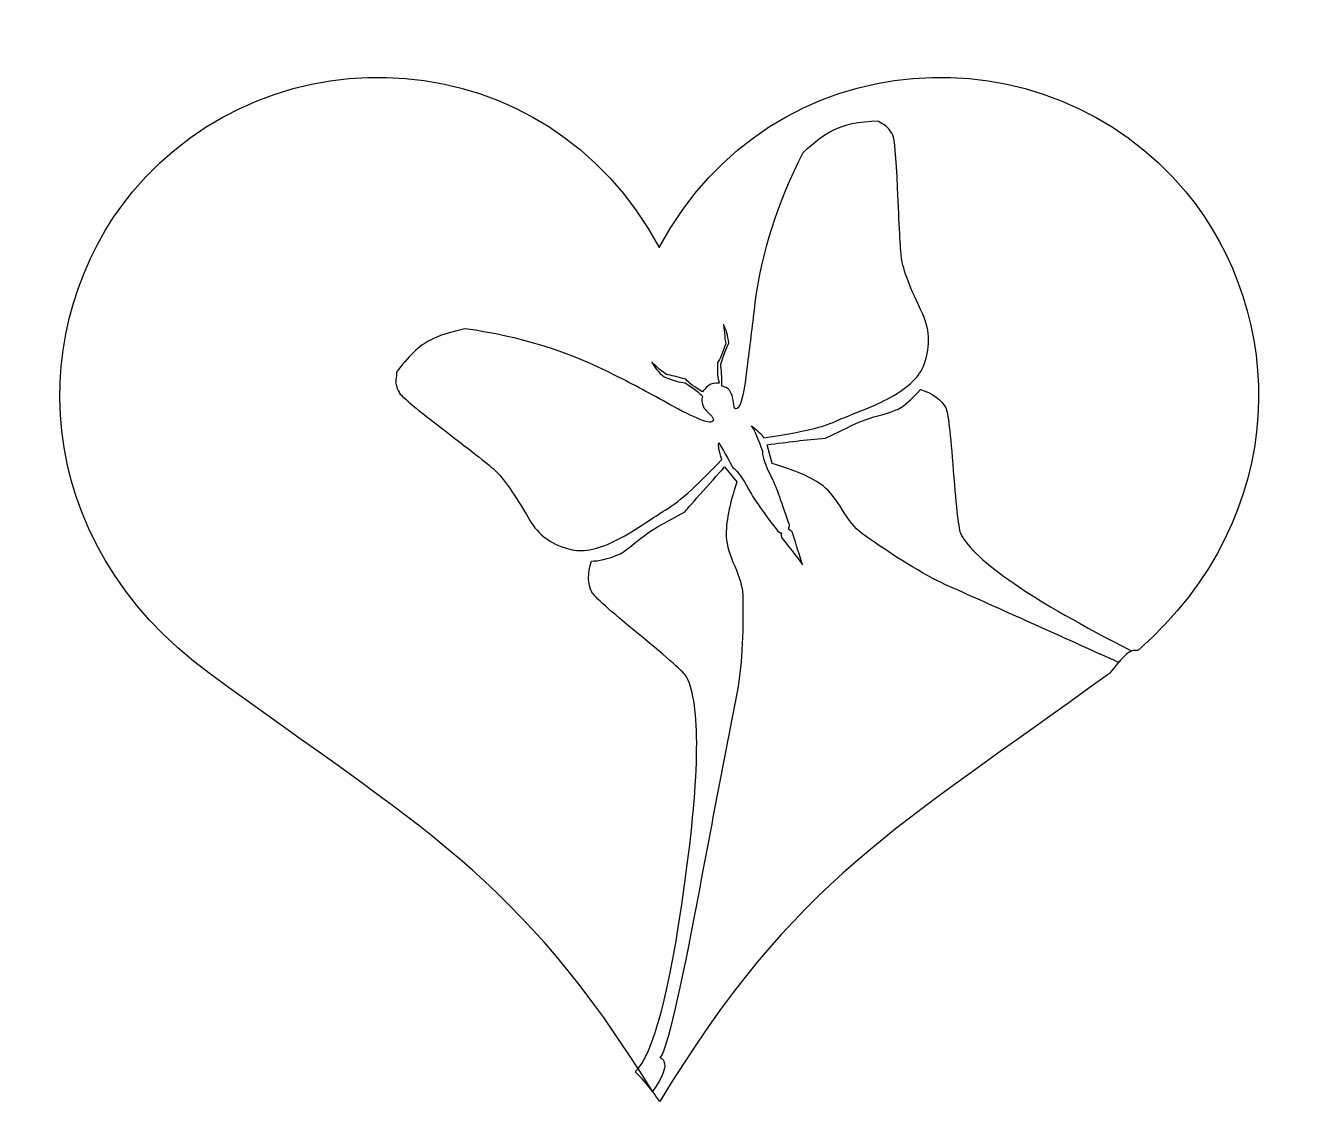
# Model space of a CAD drawing. Header units: centimetres. Extents: x -6.4 to 6.4, y -5.2 to 5.7.
import ezdxf

# ---------------------------------------------------------------- set-up
doc = ezdxf.new("R2010")
doc.units = ezdxf.units.CM
doc.header["$MEASUREMENT"] = 0
doc.layers.add('Camada 1', color=7, linetype='Continuous')

msp = doc.modelspace()

# ---------------------------------------------------------------- linework, layer by layer
at = {"layer": 'Camada 1'}
msp.add_open_spline([(5.31847, 4.01251), (3.92073, 5.69396), (1.13734, 5.57487), (-0.00079, 3.45183), (-0.00079, 3.45183), (-1.1389, 5.57487), (-3.92467, 5.69396), (-5.32153, 4.01251), (-5.32153, 4.01251), (-6.40284, 2.70092), (-6.40149, 0.50702), (-4.53358, -0.85535), (-4.53358, -0.85535), (-2.44364, -2.38245), (-1.40409, -2.89944), (-0.07302, -5.06106), (-0.07302, -5.06106), (-0.04606, -5.09638), (-0.0201, -5.13279), (0.00479, -5.17023), (0.00479, -5.17023), (1.36962, -2.9163), (2.40816, -2.40785), (4.53578, -0.85535), (4.53578, -0.85535), (4.54102, -0.85149), (4.54607, -0.84757), (4.55131, -0.84373), (4.55131, -0.84373), (4.60007, -0.77473), (4.65966, -0.71292), (4.71903, -0.65336), (4.71903, -0.65336), (4.75052, -0.62177), (4.79206, -0.61113), (4.83275, -0.61761), (4.83275, -0.61761), (6.39728, 0.75128), (6.34368, 2.77471), (5.31847, 4.01251)], degree=3, knots=[0, 0, 0, 0, 0.09090909, 0.09090909, 0.09090909, 0.09090909, 0.18181818, 0.18181818, 0.18181818, 0.18181818, 0.27272727, 0.27272727, 0.27272727, 0.27272727, 0.36363636, 0.36363636, 0.36363636, 0.36363636, 0.45454545, 0.45454545, 0.45454545, 0.45454545, 0.54545455, 0.54545455, 0.54545455, 0.54545455, 0.63636364, 0.63636364, 0.63636364, 0.63636364, 0.72727273, 0.72727273, 0.72727273, 0.72727273, 0.81818182, 0.81818182, 0.81818182, 0.81818182, 1, 1, 1, 1], dxfattribs=at)
at = {"layer": 'Camada 1', "color": 7}
for points, knots in [([(2.35791, 4.58541), (2.37654, 4.54959), (2.39302, 4.37258), (2.40718, 4.05455), (2.40718, 4.05455), (2.42234, 3.67625), (2.43525, 3.44058), (2.44581, 3.34777), (2.44581, 3.34777), (2.46288, 3.22778), (2.53492, 3.03823), (2.66227, 2.77905), (2.66227, 2.77905), (2.73717, 2.60593), (2.73847, 2.42874), (2.66658, 2.24753), (2.66658, 2.24753), (2.61435, 2.12939), (2.49285, 2.02086), (2.3023, 1.9217), (2.3023, 1.9217), (2.22478, 1.88138), (2.12506, 1.83682), (2.00263, 1.78838), (2.00263, 1.78838), (1.88026, 1.73983), (1.81586, 1.71395), (1.81022, 1.71091), (1.81022, 1.71091), (1.67904, 1.64267), (1.42615, 1.58275), (1.05163, 1.53168), (1.05163, 1.53168), (1.05139, 1.54666), (1.0117, 1.58661), (0.93254, 1.65135), (0.93254, 1.65135), (0.96635, 1.60095), (1.00382, 1.51435), (1.04488, 1.39198), (1.04488, 1.39198), (1.04898, 1.32594), (1.07896, 1.23937), (1.13476, 1.13211), (1.13476, 1.13211), (1.17506, 1.05456), (1.23162, 0.90232), (1.30449, 0.67528), (1.30449, 0.67528), (1.31648, 0.66634), (1.31687, 0.64385), (1.30547, 0.60768), (1.30547, 0.60768), (1.32669, 0.59606), (1.33881, 0.58725), (1.34188, 0.5813), (1.34188, 0.5813), (1.3672, 0.50362), (1.4021, 0.39286), (1.4465, 0.24972), (1.4465, 0.24972), (1.41578, 0.29417), (1.34514, 0.3859), (1.23465, 0.52552), (1.23465, 0.52552), (1.23153, 0.53145), (1.23129, 0.54645), (1.23388, 0.57045), (1.23388, 0.57045), (1.2189, 0.57021), (1.20067, 0.58339), (1.17935, 0.61016), (1.17935, 0.61016), (1.03505, 0.80003), (0.94268, 0.93367), (0.90236, 1.01119), (0.90236, 1.01119), (0.84656, 1.11848), (0.79272, 1.19248), (0.74099, 1.23373), (0.74099, 1.23373), (0.71308, 1.28752), (0.66672, 1.36917), (0.6019, 1.47929), (0.6019, 1.47929), (0.59335, 1.45217), (0.6032, 1.39658), (0.63153, 1.31311), (0.63153, 1.31311), (0.36883, 1.03249), (0.17179, 0.85805), (0.04085, 0.78987), (0.04085, 0.78987), (0.03487, 0.7868), (-0.02164, 0.74968), (-0.12846, 0.67893), (-0.12846, 0.67893), (-0.23546, 0.608), (-0.33076, 0.55103), (-0.41408, 0.50767), (-0.41408, 0.50767), (-0.60477, 0.40829), (-0.76034, 0.37268), (-0.88094, 0.40088), (-0.88094, 0.40088), (-1.07686, 0.4425), (-1.22127, 0.54537), (-1.31398, 0.70928), (-1.31398, 0.70928), (-1.45926, 0.95894), (-1.57605, 1.12528), (-1.66458, 1.20815), (-1.66458, 1.20815), (-1.73469, 1.2699), (-1.92027, 1.41574), (-2.22134, 1.64506), (-2.22134, 1.64506), (-2.47386, 1.83905), (-2.60943, 1.95423), (-2.62803, 1.98992), (-2.62803, 1.98992), (-2.65592, 2.04347), (-2.66653, 2.08909), (-2.65952, 2.12682), (-2.65952, 2.12682), (-2.65267, 2.16442), (-2.65071, 2.18627), (-2.6538, 2.19223), (-2.6538, 2.19223), (-2.53926, 2.35016), (-2.42541, 2.45877), (-2.31222, 2.51775), (-2.31222, 2.51775), (-2.23488, 2.55799), (-2.11836, 2.59591), (-1.96263, 2.63152), (-1.96263, 2.63152), (-1.39965, 2.5536), (-0.894, 2.3966), (-0.44551, 2.16056), (-0.44551, 2.16056), (-0.26075, 2.06745), (-0.0775, 1.96987), (0.10437, 1.86775), (0.10437, 1.86775), (0.35898, 1.72776), (0.50267, 1.67011), (0.53522, 1.69463), (0.53522, 1.69463), (0.55308, 1.70394), (0.55128, 1.72175), (0.5298, 1.74866), (0.5298, 1.74866), (0.48411, 1.79285), (0.4564, 1.82399), (0.4473, 1.84185), (0.4473, 1.84185), (0.42854, 1.87765), (0.42507, 1.91358), (0.43658, 1.94977), (0.43658, 1.94977), (0.40274, 1.98514), (0.34501, 2.03079), (0.26296, 2.08664), (0.26296, 2.08664), (0.20898, 2.08873), (0.13805, 2.10849), (0.05029, 2.14625), (0.05029, 2.14625), (-0.01361, 2.19612), (-0.05499, 2.24655), (-0.0738, 2.29749), (-0.0738, 2.29749), (-0.0493, 2.26476), (-0.00046, 2.22198), (0.07238, 2.16925), (0.07238, 2.16925), (0.11469, 2.1607), (0.17943, 2.14533), (0.26695, 2.12268), (0.26695, 2.12268), (0.30365, 2.08119), (0.35998, 2.03867), (0.43581, 1.99486), (0.43581, 1.99486), (0.44462, 2.00687), (0.46671, 2.02984), (0.5023, 2.06347), (0.5023, 2.06347), (0.52593, 2.07583), (0.56038, 2.08257), (0.60565, 2.08337), (0.60565, 2.08337), (0.58972, 2.12803), (0.58422, 2.19709), (0.58864, 2.29022), (0.58864, 2.29022), (0.61497, 2.32679), (0.64254, 2.39007), (0.67108, 2.4808), (0.67108, 2.4808), (0.66441, 2.52268), (0.6573, 2.58716), (0.64994, 2.67421), (0.64994, 2.67421), (0.67473, 2.62637), (0.69233, 2.56364), (0.70259, 2.48588), (0.70259, 2.48588), (0.6764, 2.43429), (0.64901, 2.36322), (0.62038, 2.27278), (0.62038, 2.27278), (0.62737, 2.21566), (0.63149, 2.14226), (0.63303, 2.05206), (0.63303, 2.05206), (0.67513, 2.04378), (0.70561, 2.02182), (0.72423, 1.98602), (0.72423, 1.98602), (0.73352, 1.96819), (0.74323, 1.92773), (0.75328, 1.86492), (0.75328, 1.86492), (0.7568, 1.82872), (0.76765, 1.81555), (0.78548, 1.82486), (0.78548, 1.82486), (0.82437, 1.83753), (0.8594, 1.98816), (0.89076, 2.27711), (0.89076, 2.27711), (0.91748, 2.48774), (0.94243, 2.69388), (0.96635, 2.89563), (0.96635, 2.89563), (1.03001, 3.39821), (1.19167, 3.90248), (1.45075, 4.40841), (1.45075, 4.40841), (1.56915, 4.51543), (1.6699, 4.59068), (1.75341, 4.63415), (1.75341, 4.63415), (1.86067, 4.68995), (2.015, 4.72088), (2.2159, 4.72728), (2.2159, 4.72728), (2.21918, 4.72127), (2.23641, 4.70958), (2.26837, 4.69204), (2.26837, 4.69204), (2.30021, 4.67463), (2.33005, 4.63899), (2.35791, 4.58541)], [0, 0, 0, 0, 0.01538462, 0.01538462, 0.01538462, 0.01538462, 0.03076923, 0.03076923, 0.03076923, 0.03076923, 0.04615385, 0.04615385, 0.04615385, 0.04615385, 0.06153846, 0.06153846, 0.06153846, 0.06153846, 0.07692308, 0.07692308, 0.07692308, 0.07692308, 0.09230769, 0.09230769, 0.09230769, 0.09230769, 0.10769231, 0.10769231, 0.10769231, 0.10769231, 0.12307692, 0.12307692, 0.12307692, 0.12307692, 0.13846154, 0.13846154, 0.13846154, 0.13846154, 0.15384615, 0.15384615, 0.15384615, 0.15384615, 0.16923077, 0.16923077, 0.16923077, 0.16923077, 0.18461538, 0.18461538, 0.18461538, 0.18461538, 0.2, 0.2, 0.2, 0.2, 0.21538462, 0.21538462, 0.21538462, 0.21538462, 0.23076923, 0.23076923, 0.23076923, 0.23076923, 0.24615385, 0.24615385, 0.24615385, 0.24615385, 0.26153846, 0.26153846, 0.26153846, 0.26153846, 0.27692308, 0.27692308, 0.27692308, 0.27692308, 0.29230769, 0.29230769, 0.29230769, 0.29230769, 0.30769231, 0.30769231, 0.30769231, 0.30769231, 0.32307692, 0.32307692, 0.32307692, 0.32307692, 0.33846154, 0.33846154, 0.33846154, 0.33846154, 0.35384615, 0.35384615, 0.35384615, 0.35384615, 0.36923077, 0.36923077, 0.36923077, 0.36923077, 0.38461538, 0.38461538, 0.38461538, 0.38461538, 0.4, 0.4, 0.4, 0.4, 0.41538462, 0.41538462, 0.41538462, 0.41538462, 0.43076923, 0.43076923, 0.43076923, 0.43076923, 0.44615385, 0.44615385, 0.44615385, 0.44615385, 0.46153846, 0.46153846, 0.46153846, 0.46153846, 0.47692308, 0.47692308, 0.47692308, 0.47692308, 0.49230769, 0.49230769, 0.49230769, 0.49230769, 0.50769231, 0.50769231, 0.50769231, 0.50769231, 0.52307692, 0.52307692, 0.52307692, 0.52307692, 0.53846154, 0.53846154, 0.53846154, 0.53846154, 0.55384615, 0.55384615, 0.55384615, 0.55384615, 0.56923077, 0.56923077, 0.56923077, 0.56923077, 0.58461538, 0.58461538, 0.58461538, 0.58461538, 0.6, 0.6, 0.6, 0.6, 0.61538462, 0.61538462, 0.61538462, 0.61538462, 0.63076923, 0.63076923, 0.63076923, 0.63076923, 0.64615385, 0.64615385, 0.64615385, 0.64615385, 0.66153846, 0.66153846, 0.66153846, 0.66153846, 0.67692308, 0.67692308, 0.67692308, 0.67692308, 0.69230769, 0.69230769, 0.69230769, 0.69230769, 0.70769231, 0.70769231, 0.70769231, 0.70769231, 0.72307692, 0.72307692, 0.72307692, 0.72307692, 0.73846154, 0.73846154, 0.73846154, 0.73846154, 0.75384615, 0.75384615, 0.75384615, 0.75384615, 0.76923077, 0.76923077, 0.76923077, 0.76923077, 0.78461538, 0.78461538, 0.78461538, 0.78461538, 0.8, 0.8, 0.8, 0.8, 0.81538462, 0.81538462, 0.81538462, 0.81538462, 0.83076923, 0.83076923, 0.83076923, 0.83076923, 0.84615385, 0.84615385, 0.84615385, 0.84615385, 0.86153846, 0.86153846, 0.86153846, 0.86153846, 0.87692308, 0.87692308, 0.87692308, 0.87692308, 0.89230769, 0.89230769, 0.89230769, 0.89230769, 0.90769231, 0.90769231, 0.90769231, 0.90769231, 0.92307692, 0.92307692, 0.92307692, 0.92307692, 0.93846154, 0.93846154, 0.93846154, 0.93846154, 0.95384615, 0.95384615, 0.95384615, 0.95384615, 0.96923077, 0.96923077, 0.96923077, 0.96923077, 1, 1, 1, 1]), ([(4.71903, -0.65336), (4.73459, -0.63772), (4.75266, -0.6274), (4.77184, -0.6215), (4.77184, -0.6215), (3.76301, -0.10747), (3.18775, 0.28639), (3.04538, 0.55947), (3.04538, 0.55947), (3.02398, 0.60114), (2.99865, 0.81331), (2.96981, 1.19582), (2.96981, 1.19582), (2.94092, 1.5783), (2.91562, 1.7905), (2.89393, 1.83209), (2.89393, 1.83209), (2.85051, 1.91543), (2.76553, 1.97713), (2.63874, 2.01722), (2.63874, 2.01722), (2.54119, 1.91332), (2.47163, 1.8508), (2.42996, 1.82913), (2.42996, 1.82913), (2.38839, 1.80743), (2.3142, 1.78209), (2.20824, 1.75346), (2.20824, 1.75346), (2.10201, 1.72454), (2.0012, 1.68538), (1.90595, 1.63577), (1.90595, 1.63577), (1.90595, 1.63577), (1.67798, 1.52845), (1.67798, 1.52845), (1.67798, 1.52845), (1.48296, 1.51014), (1.28653, 1.48741), (1.08883, 1.46035), (1.08883, 1.46035), (1.08883, 1.46035), (1.14148, 1.27194), (1.14148, 1.27194), (1.14148, 1.27194), (1.37381, 1.20352), (1.54635, 1.12671), (1.65887, 1.04154), (1.65887, 1.04154), (1.72578, 0.98555), (1.79013, 0.90554), (1.85202, 0.8014), (1.85202, 0.8014), (1.91364, 0.69721), (1.97637, 0.62019), (2.04051, 0.57021), (2.04051, 0.57021), (2.37772, 0.32936), (2.66146, 0.15524), (2.89146, 0.04779), (2.89146, 0.04779), (3.47606, -0.21259), (4.0583, -0.47426), (4.63866, -0.73665), (4.63866, -0.73665), (4.66484, -0.70813), (4.69194, -0.68051), (4.71903, -0.65336)], [0, 0, 0, 0, 0.05555556, 0.05555556, 0.05555556, 0.05555556, 0.11111111, 0.11111111, 0.11111111, 0.11111111, 0.16666667, 0.16666667, 0.16666667, 0.16666667, 0.22222222, 0.22222222, 0.22222222, 0.22222222, 0.27777778, 0.27777778, 0.27777778, 0.27777778, 0.33333333, 0.33333333, 0.33333333, 0.33333333, 0.38888889, 0.38888889, 0.38888889, 0.38888889, 0.44444444, 0.44444444, 0.44444444, 0.44444444, 0.5, 0.5, 0.5, 0.5, 0.55555556, 0.55555556, 0.55555556, 0.55555556, 0.61111111, 0.61111111, 0.61111111, 0.61111111, 0.66666667, 0.66666667, 0.66666667, 0.66666667, 0.72222222, 0.72222222, 0.72222222, 0.72222222, 0.77777778, 0.77777778, 0.77777778, 0.77777778, 0.83333333, 0.83333333, 0.83333333, 0.83333333, 0.88888889, 0.88888889, 0.88888889, 0.88888889, 1, 1, 1, 1]), ([(0.84312, -0.0531), (0.83889, 0.02784), (0.81174, 0.12362), (0.76195, 0.23381), (0.76195, 0.23381), (0.71205, 0.34419), (0.68324, 0.44288), (0.67591, 0.52988), (0.67591, 0.52988), (0.6708, 0.6709), (0.7066, 0.85616), (0.78405, 1.08593), (0.78405, 1.08593), (0.78405, 1.08593), (0.66001, 1.23703), (0.66001, 1.23703), (0.66001, 1.23703), (0.5301, 1.09373), (0.26057, 0.78737), (0.25774, 0.78414), (0.25774, 0.78414), (0.25774, 0.78414), (0.05637, 0.67304), (0.05637, 0.67304), (0.05637, 0.67304), (-0.04491, 0.6202), (-0.13775, 0.55858), (-0.22218, 0.4882), (-0.22218, 0.4882), (-0.30661, 0.41766), (-0.36672, 0.37321), (-0.40252, 0.35459), (-0.40252, 0.35459), (-0.52193, 0.30744), (-0.61609, 0.285), (-0.68523, 0.2868), (-0.68523, 0.2868), (-0.72524, 0.15993), (-0.72354, 0.05497), (-0.68012, -0.0285), (-0.68012, -0.0285), (-0.6584, -0.07007), (-0.49912, -0.21257), (-0.20231, -0.45541), (-0.20231, -0.45541), (0.09445, -0.6983), (0.25381, -0.84088), (0.27547, -0.88247), (0.27547, -0.88247), (0.41816, -1.15647), (0.41149, -1.85648), (0.25568, -2.98249), (0.25568, -2.98249), (0.10513, -4.06898), (-0.06103, -4.69807), (-0.24314, -4.87024), (-0.24314, -4.87024), (-0.17956, -4.93017), (-0.12148, -4.99687), (-0.06764, -5.06812), (-0.06764, -5.06812), (0.03589, -4.91749), (0.07407, -4.8151), (0.04592, -4.7611), (0.04592, -4.7611), (0.03658, -4.74324), (0.02295, -4.73168), (0.0047, -4.7257), (0.0047, -4.7257), (0.05841, -4.69779), (0.17657, -4.21243), (0.35943, -3.26914), (0.35943, -3.26914), (0.49767, -2.53103), (0.63864, -1.79115), (0.78284, -1.04995), (0.78284, -1.04995), (0.83278, -0.79663), (0.85286, -0.46453), (0.84312, -0.0531)], [0, 0, 0, 0, 0.04761905, 0.04761905, 0.04761905, 0.04761905, 0.0952381, 0.0952381, 0.0952381, 0.0952381, 0.14285714, 0.14285714, 0.14285714, 0.14285714, 0.19047619, 0.19047619, 0.19047619, 0.19047619, 0.23809524, 0.23809524, 0.23809524, 0.23809524, 0.28571429, 0.28571429, 0.28571429, 0.28571429, 0.33333333, 0.33333333, 0.33333333, 0.33333333, 0.38095238, 0.38095238, 0.38095238, 0.38095238, 0.42857143, 0.42857143, 0.42857143, 0.42857143, 0.47619048, 0.47619048, 0.47619048, 0.47619048, 0.52380952, 0.52380952, 0.52380952, 0.52380952, 0.57142857, 0.57142857, 0.57142857, 0.57142857, 0.61904762, 0.61904762, 0.61904762, 0.61904762, 0.66666667, 0.66666667, 0.66666667, 0.66666667, 0.71428571, 0.71428571, 0.71428571, 0.71428571, 0.76190476, 0.76190476, 0.76190476, 0.76190476, 0.80952381, 0.80952381, 0.80952381, 0.80952381, 0.85714286, 0.85714286, 0.85714286, 0.85714286, 0.9047619, 0.9047619, 0.9047619, 0.9047619, 1, 1, 1, 1])]:
    msp.add_open_spline(points, degree=3, knots=knots, dxfattribs=at)

doc.saveas('drawing.dxf')
